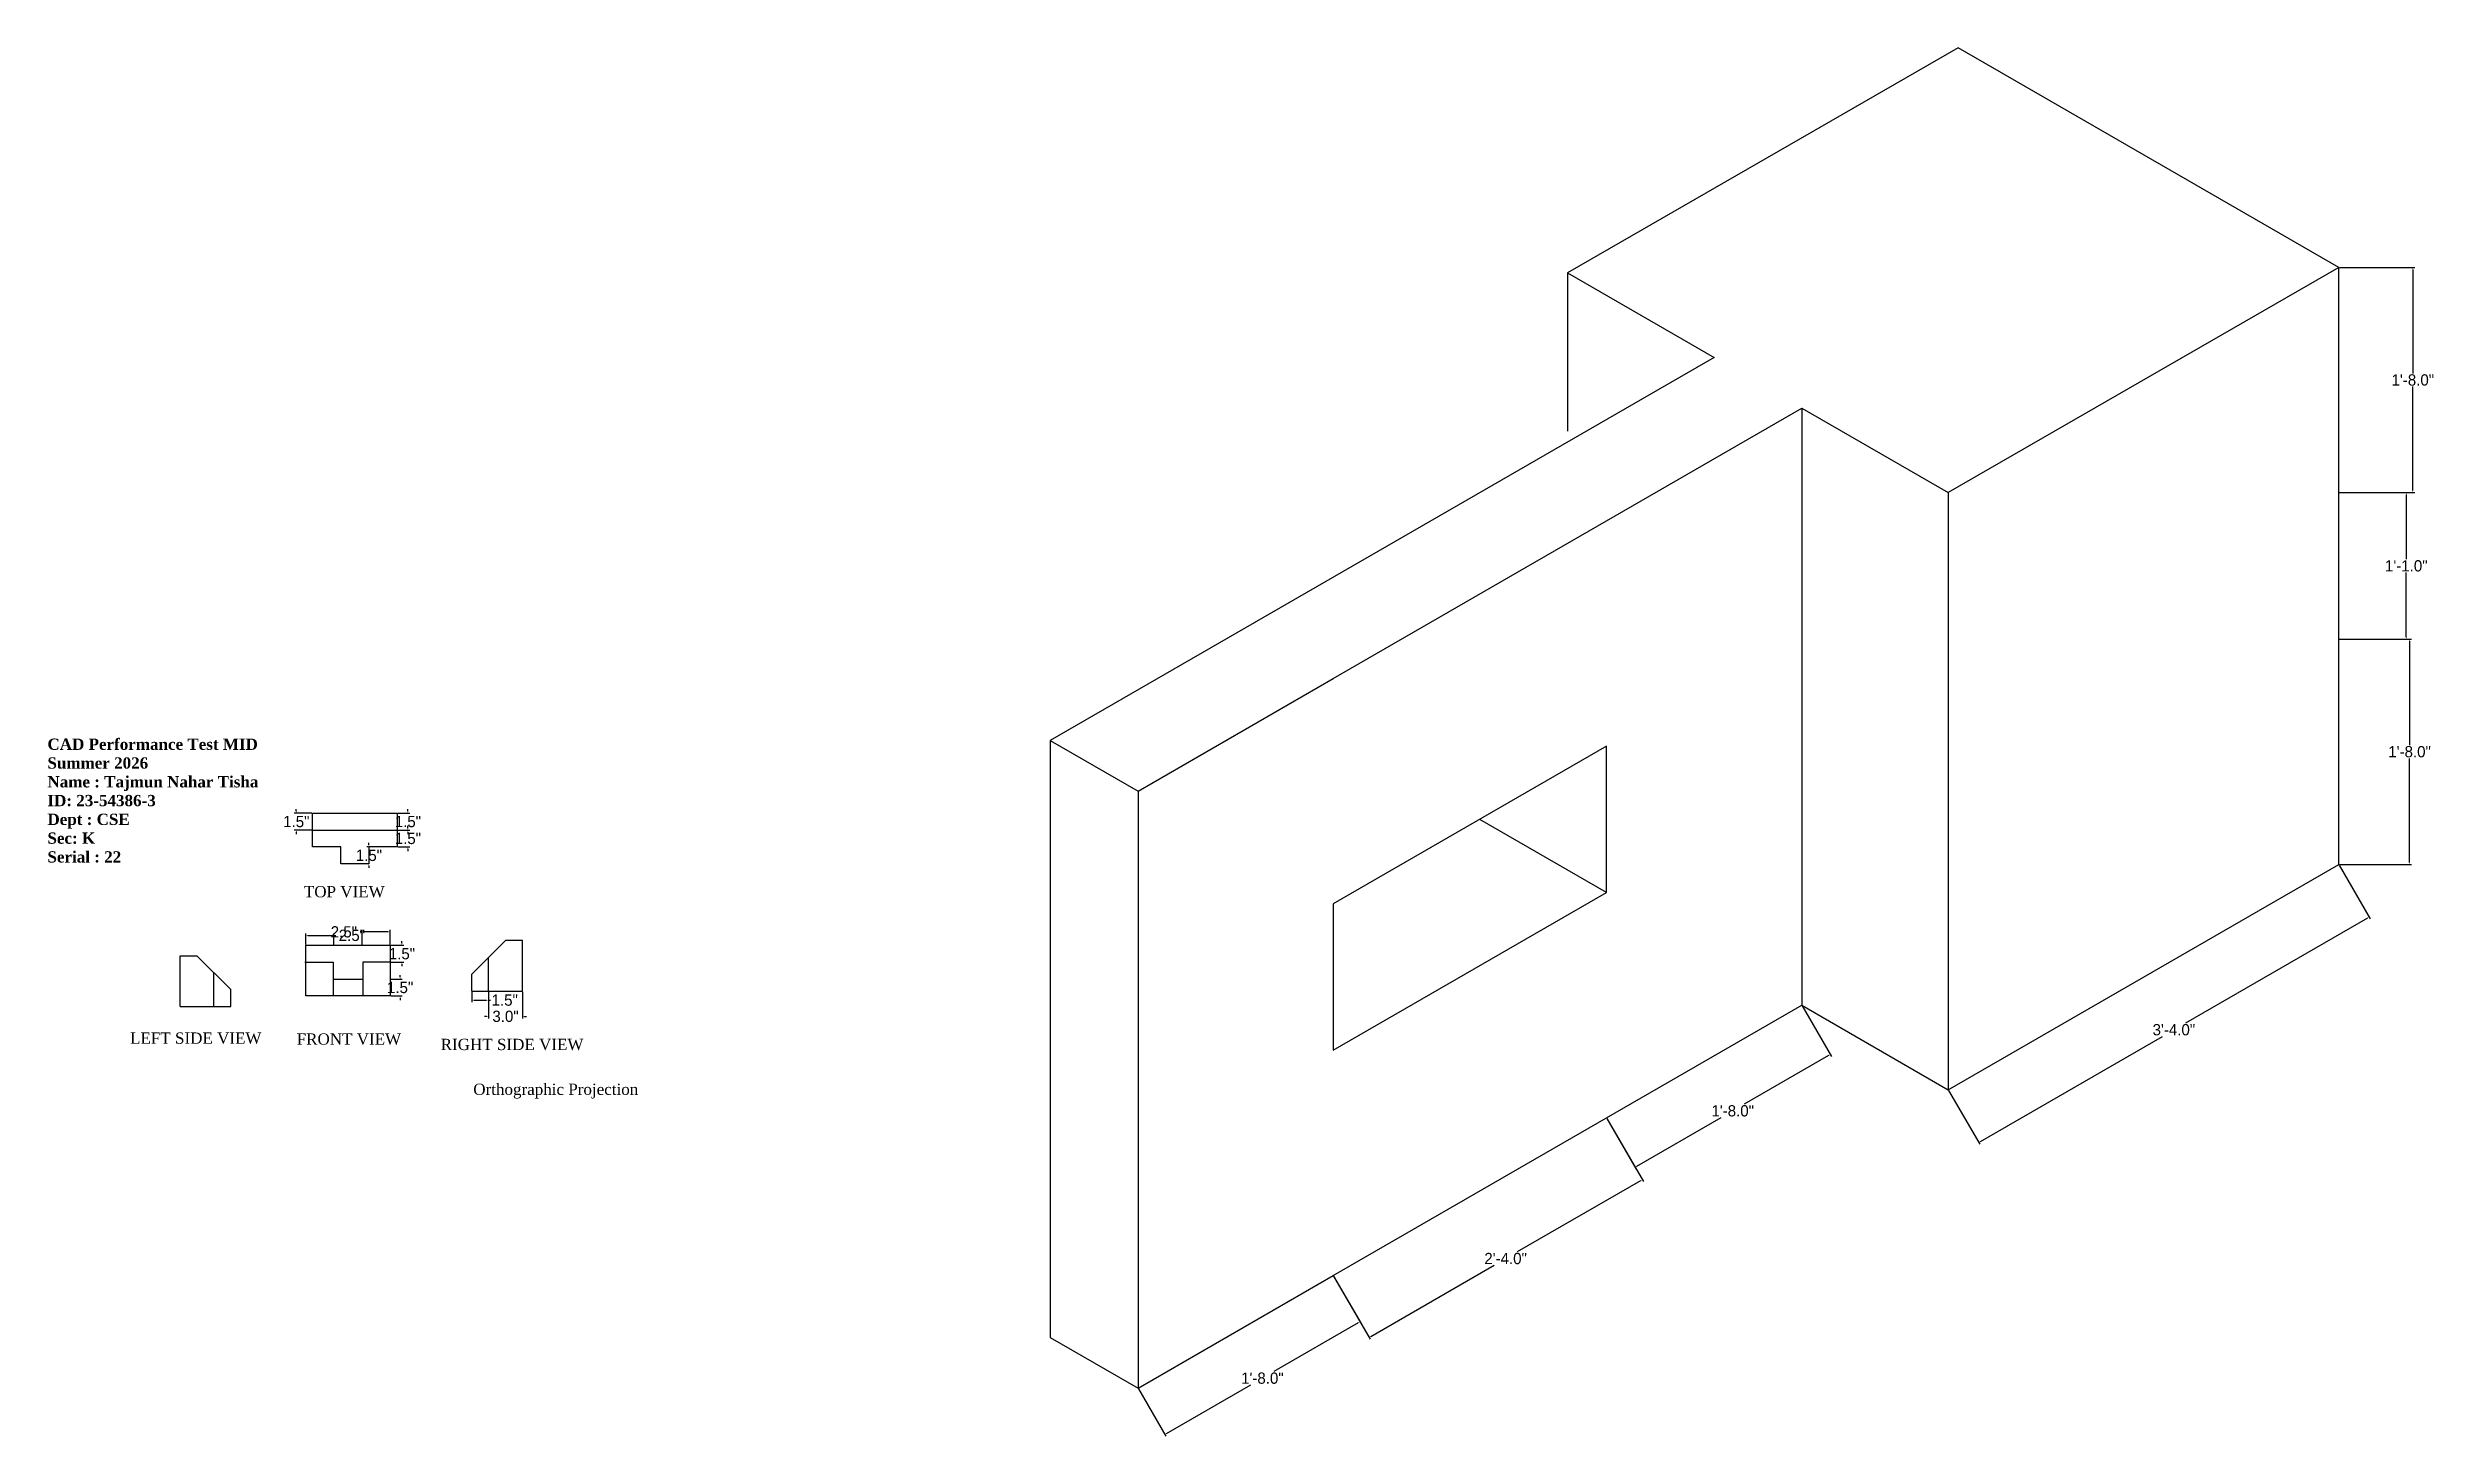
# Model space of a CAD drawing. Header units: inches. Extents: x 18 to 230, y 2 to 125.
import ezdxf

# ---------------------------------------------------------------- set-up
doc = ezdxf.new("R2010")
doc.units = ezdxf.units.IN
doc.header["$MEASUREMENT"] = 0
doc.dimstyles.get("Standard").update_dxf_attribs({"dimtxt": 1, "dimasz": 0.18, "dimexe": 0.18, "dimexo": 0.0625, "dimgap": 0.09, "dimtad": 0, "dimtih": 1, "dimtoh": 1, "dimdec": 1, "dimzin": 0, "dimdsep": 46, "dimlunit": 3, "dimtxsty": 'Standard', "dimcen": 0.09, "dimadec": 0, "dimazin": 0, "dimtfac": 1, "dimtdec": 1, "dimtofl": 0, "dimtmove": 0, "dimatfit": 3, "dimfxl": 1, "dimtolj": 1, "dimtzin": 0, "dimarcsym": 0})

# ---------------------------------------------------------------- blocks, each defined once
blk = doc.blocks.new('*D2')
at = {"color": 0, "lineweight": -2}
for p, q in [((41.08, 57.28), (39.52, 57.28)), ((39.7, 57.46), (39.7, 57.64)), ((41.08, 55.78), (39.52, 55.78)), ((39.7, 55.6), (39.7, 55.42))]:
    blk.add_line(p, q, dxfattribs=at)
at = {"color": 0}
for points in [[(39.67, 57.46), (39.73, 57.46), (39.7, 57.28)], [(39.67, 55.6), (39.73, 55.6), (39.7, 55.78)]]:
    blk.add_solid(points, dxfattribs=at)
at = {"layer": 'Defpoints', "color": 0}
for p in [(41.14, 57.28), (39.7, 55.78), (41.14, 55.78)]:
    blk.add_point(p, dxfattribs=at)
at = {"color": 0, "insert": (39.7, 56.53), "char_height": 1, "attachment_point": 5}
blk.add_mtext('\\A1;1.5"', dxfattribs=at)
blk = doc.blocks.new('*D3')
at = {"color": 0, "lineweight": -2}
for p, q in [((48.09, 42.55), (49.09, 42.55)), ((48.91, 42.73), (48.91, 42.91)), ((48.09, 41.05), (49.09, 41.05)), ((48.91, 40.87), (48.91, 40.69))]:
    blk.add_line(p, q, dxfattribs=at)
at = {"color": 0}
for points in [[(48.88, 42.73), (48.94, 42.73), (48.91, 42.55)], [(48.88, 40.87), (48.94, 40.87), (48.91, 41.05)]]:
    blk.add_solid(points, dxfattribs=at)
at = {"layer": 'Defpoints', "color": 0}
for p in [(48.03, 42.55), (48.91, 42.55), (48.03, 41.05)]:
    blk.add_point(p, dxfattribs=at)
at = {"color": 0, "insert": (48.91, 41.8), "char_height": 1, "attachment_point": 5}
blk.add_mtext('\\A1;1.5"', dxfattribs=at)
blk = doc.blocks.new('*D4')
at = {"color": 0, "lineweight": -2}
for p, q in [((48.09, 45.55), (49.25, 45.55)), ((49.07, 45.73), (49.07, 45.91)), ((48.09, 44.05), (49.25, 44.05)), ((49.07, 43.87), (49.07, 43.69))]:
    blk.add_line(p, q, dxfattribs=at)
at = {"color": 0}
for points in [[(49.04, 45.73), (49.1, 45.73), (49.07, 45.55)], [(49.04, 43.87), (49.1, 43.87), (49.07, 44.05)]]:
    blk.add_solid(points, dxfattribs=at)
at = {"layer": 'Defpoints', "color": 0}
for p in [(48.03, 45.55), (49.07, 45.55), (48.03, 44.05)]:
    blk.add_point(p, dxfattribs=at)
at = {"color": 0, "insert": (49.07, 44.8), "char_height": 1, "attachment_point": 5}
blk.add_mtext('\\A1;1.5"', dxfattribs=at)
blk = doc.blocks.new('*D7')
at = {"color": 0, "lineweight": -2}
for p, q in [((40.53, 45.61), (40.53, 46.61)), ((40.71, 46.43), (42.85, 46.43)), ((43.03, 45.61), (43.03, 46.61)), ((43.03, 46.43), (43.21, 46.43))]:
    blk.add_line(p, q, dxfattribs=at)
at = {"color": 0}
for points in [[(40.71, 46.46), (40.71, 46.4), (40.53, 46.43)], [(42.85, 46.46), (42.85, 46.4), (43.03, 46.43)]]:
    blk.add_solid(points, dxfattribs=at)
at = {"layer": 'Defpoints', "color": 0}
for p in [(40.53, 45.55), (43.03, 46.43), (43.03, 45.55)]:
    blk.add_point(p, dxfattribs=at)
at = {"color": 0, "insert": (44.63, 46.43), "char_height": 1, "attachment_point": 5}
blk.add_mtext('\\A1;2.5"', dxfattribs=at)
blk = doc.blocks.new('*D8')
at = {"color": 0, "lineweight": -2}
for p, q in [((45.53, 46.74), (45.35, 46.74)), ((45.53, 45.61), (45.53, 46.92)), ((47.85, 46.74), (45.71, 46.74)), ((48.03, 45.61), (48.03, 46.92))]:
    blk.add_line(p, q, dxfattribs=at)
at = {"color": 0}
for points in [[(45.71, 46.77), (45.71, 46.71), (45.53, 46.74)], [(47.85, 46.77), (47.85, 46.71), (48.03, 46.74)]]:
    blk.add_solid(points, dxfattribs=at)
at = {"layer": 'Defpoints', "color": 0}
for p in [(45.53, 46.74), (45.53, 45.55), (48.03, 45.55)]:
    blk.add_point(p, dxfattribs=at)
at = {"color": 0, "insert": (43.92, 46.74), "char_height": 1, "attachment_point": 5}
blk.add_mtext('\\A1;2.5"', dxfattribs=at)
blk = doc.blocks.new('*D10')
at = {"color": 0, "lineweight": -2}
for p, q in [((55.26, 41.42), (55.26, 40.5)), ((55.44, 40.68), (56.58, 40.68)), ((56.76, 41.42), (56.76, 40.5)), ((56.76, 40.68), (56.94, 40.68))]:
    blk.add_line(p, q, dxfattribs=at)
at = {"color": 0}
for points in [[(55.44, 40.71), (55.44, 40.65), (55.26, 40.68)], [(56.58, 40.71), (56.58, 40.65), (56.76, 40.68)]]:
    blk.add_solid(points, dxfattribs=at)
at = {"layer": 'Defpoints', "color": 0}
for p in [(55.26, 41.48), (56.76, 41.48), (56.76, 40.68)]:
    blk.add_point(p, dxfattribs=at)
at = {"color": 0, "insert": (58.19, 40.68), "char_height": 1, "attachment_point": 5}
blk.add_mtext('\\A1;1.5"', dxfattribs=at)
blk = doc.blocks.new('*D11')
at = {"color": 0, "lineweight": -2}
for p, q in [((56.76, 41.42), (56.76, 39.06)), ((59.76, 41.42), (59.76, 39.06)), ((56.58, 39.24), (56.4, 39.24)), ((59.94, 39.24), (60.12, 39.24))]:
    blk.add_line(p, q, dxfattribs=at)
at = {"color": 0}
for points in [[(56.58, 39.27), (56.58, 39.21), (56.76, 39.24)], [(59.94, 39.27), (59.94, 39.21), (59.76, 39.24)]]:
    blk.add_solid(points, dxfattribs=at)
at = {"layer": 'Defpoints', "color": 0}
for p in [(56.76, 41.48), (59.76, 41.48), (59.76, 39.24)]:
    blk.add_point(p, dxfattribs=at)
at = {"color": 0, "insert": (58.26, 39.24), "char_height": 1, "attachment_point": 5}
blk.add_mtext('\\A1;3.0"', dxfattribs=at)
blk = doc.blocks.new('*D17')
at = {"color": 0, "lineweight": -2}
for p, q in [((220.97, 105.73), (227.66, 105.73)), ((227.48, 105.55), (227.48, 96.32)), ((227.48, 85.91), (227.48, 95.14)), ((220.97, 85.73), (227.66, 85.73))]:
    blk.add_line(p, q, dxfattribs=at)
at = {"color": 0}
for points in [[(227.45, 105.55), (227.51, 105.55), (227.48, 105.73)], [(227.45, 85.91), (227.51, 85.91), (227.48, 85.73)]]:
    blk.add_solid(points, dxfattribs=at)
at = {"layer": 'Defpoints', "color": 0}
for p in [(220.9, 105.73), (220.9, 85.73), (227.48, 85.73)]:
    blk.add_point(p, dxfattribs=at)
at = {"color": 0, "insert": (227.48, 95.73), "char_height": 1, "attachment_point": 5}
blk.add_mtext('\\A1;1\'-8.0"', dxfattribs=at)
blk = doc.blocks.new('*D18')
at = {"color": 0, "lineweight": -2}
for p, q in [((220.97, 85.73), (227.08, 85.73)), ((226.9, 85.55), (226.9, 79.82)), ((226.9, 72.91), (226.9, 78.64)), ((220.97, 72.73), (227.08, 72.73))]:
    blk.add_line(p, q, dxfattribs=at)
at = {"color": 0}
for points in [[(226.87, 85.55), (226.93, 85.55), (226.9, 85.73)], [(226.87, 72.91), (226.93, 72.91), (226.9, 72.73)]]:
    blk.add_solid(points, dxfattribs=at)
at = {"layer": 'Defpoints', "color": 0}
for p in [(220.9, 85.73), (226.9, 85.73), (220.9, 72.73)]:
    blk.add_point(p, dxfattribs=at)
at = {"color": 0, "insert": (226.9, 79.23), "char_height": 1, "attachment_point": 5}
blk.add_mtext('\\A1;1\'-1.0"', dxfattribs=at)
blk = doc.blocks.new('*D19')
at = {"color": 0, "lineweight": -2}
for p, q in [((220.97, 72.73), (227.37, 72.73)), ((227.19, 72.55), (227.19, 63.32)), ((227.19, 52.91), (227.19, 62.14)), ((220.97, 52.73), (227.37, 52.73))]:
    blk.add_line(p, q, dxfattribs=at)
at = {"color": 0}
for points in [[(227.16, 72.55), (227.22, 72.55), (227.19, 72.73)], [(227.16, 52.91), (227.22, 52.91), (227.19, 52.73)]]:
    blk.add_solid(points, dxfattribs=at)
at = {"layer": 'Defpoints', "color": 0}
for p in [(220.9, 72.73), (227.19, 72.73), (220.9, 52.73)]:
    blk.add_point(p, dxfattribs=at)
at = {"color": 0, "insert": (227.19, 62.73), "char_height": 1, "attachment_point": 5}
blk.add_mtext('\\A1;1\'-8.0"', dxfattribs=at)
blk = doc.blocks.new('*D20')
at = {"color": 0, "lineweight": -2}
for p, q in [((220.94, 52.67), (223.69, 47.89)), ((223.45, 47.96), (207.31, 38.64)), ((189.12, 28.14), (205.26, 37.46)), ((186.29, 32.67), (189.05, 27.89))]:
    blk.add_line(p, q, dxfattribs=at)
at = {"color": 0}
for points in [[(223.43, 47.98), (223.46, 47.93), (223.6, 48.05)], [(189.1, 28.16), (189.13, 28.11), (188.96, 28.05)]]:
    blk.add_solid(points, dxfattribs=at)
at = {"layer": 'Defpoints', "color": 0}
for p in [(220.9, 52.73), (186.26, 32.73), (188.96, 28.05)]:
    blk.add_point(p, dxfattribs=at)
at = {"color": 0, "insert": (206.28, 38.05), "char_height": 1, "attachment_point": 5}
blk.add_mtext('\\A1;3\'-4.0"', dxfattribs=at)
blk = doc.blocks.new('*D21')
at = {"color": 0, "lineweight": -2}
for p, q in [((173.3, 40.17), (175.89, 35.69)), ((175.64, 35.76), (168.16, 31.44)), ((155.98, 30.17), (158.57, 25.69)), ((158.63, 25.94), (166.12, 30.26))]:
    blk.add_line(p, q, dxfattribs=at)
at = {"color": 0}
for points in [[(175.63, 35.79), (175.66, 35.73), (175.8, 35.85)], [(158.62, 25.97), (158.65, 25.91), (158.48, 25.85)]]:
    blk.add_solid(points, dxfattribs=at)
at = {"layer": 'Defpoints', "color": 0}
for p in [(173.27, 40.23), (155.95, 30.23), (158.48, 25.85)]:
    blk.add_point(p, dxfattribs=at)
at = {"color": 0, "insert": (167.14, 30.85), "char_height": 1, "attachment_point": 5}
blk.add_mtext('\\A1;1\'-8.0"', dxfattribs=at)
blk = doc.blocks.new('*D22')
at = {"color": 0, "lineweight": -2}
for p, q in [((155.98, 30.17), (159.21, 24.59)), ((158.96, 24.65), (148.01, 18.33)), ((135.02, 10.83), (145.97, 17.15)), ((131.73, 16.17), (134.96, 10.59))]:
    blk.add_line(p, q, dxfattribs=at)
at = {"color": 0}
for points in [[(158.95, 24.68), (158.98, 24.63), (159.12, 24.74)], [(135.01, 10.86), (135.04, 10.81), (134.87, 10.74)]]:
    blk.add_solid(points, dxfattribs=at)
at = {"layer": 'Defpoints', "color": 0}
for p in [(155.95, 30.23), (131.7, 16.23), (134.87, 10.74)]:
    blk.add_point(p, dxfattribs=at)
at = {"color": 0, "insert": (146.99, 17.74), "char_height": 1, "attachment_point": 5}
blk.add_mtext('\\A1;2\'-4.0"', dxfattribs=at)
blk = doc.blocks.new('*D23')
at = {"color": 0, "lineweight": -2}
for p, q in [((131.73, 16.17), (134.16, 11.97)), ((133.92, 12.03), (126.43, 7.71)), ((116.91, 2.21), (124.39, 6.53)), ((114.41, 6.17), (116.84, 1.97))]:
    blk.add_line(p, q, dxfattribs=at)
at = {"color": 0}
for points in [[(133.9, 12.06), (133.93, 12.01), (134.07, 12.12)], [(116.89, 2.24), (116.92, 2.19), (116.75, 2.12)]]:
    blk.add_solid(points, dxfattribs=at)
at = {"layer": 'Defpoints', "color": 0}
for p in [(131.7, 16.23), (134.07, 12.12), (114.38, 6.23)]:
    blk.add_point(p, dxfattribs=at)
at = {"color": 0, "insert": (125.41, 7.12), "char_height": 1, "attachment_point": 5}
blk.add_mtext('\\A1;1\'-8.0"', dxfattribs=at)
blk = doc.blocks.new('*D24')
at = {"color": 0, "lineweight": -2}
for p, q in [((48.7, 57.28), (49.78, 57.28)), ((49.6, 57.46), (49.6, 57.64)), ((48.7, 55.78), (49.78, 55.78)), ((49.6, 55.6), (49.6, 55.42))]:
    blk.add_line(p, q, dxfattribs=at)
at = {"color": 0}
for points in [[(49.57, 57.46), (49.63, 57.46), (49.6, 57.28)], [(49.57, 55.6), (49.63, 55.6), (49.6, 55.78)]]:
    blk.add_solid(points, dxfattribs=at)
at = {"layer": 'Defpoints', "color": 0}
for p in [(48.64, 57.28), (49.6, 57.28), (48.64, 55.78)]:
    blk.add_point(p, dxfattribs=at)
at = {"color": 0, "insert": (49.6, 56.53), "char_height": 1, "attachment_point": 5}
blk.add_mtext('\\A1;1.5"', dxfattribs=at)
blk = doc.blocks.new('*D25')
at = {"color": 0, "lineweight": -2}
for p, q in [((48.7, 55.78), (49.78, 55.78)), ((49.6, 55.96), (49.6, 56.14)), ((48.7, 54.28), (49.78, 54.28)), ((49.6, 54.1), (49.6, 53.92))]:
    blk.add_line(p, q, dxfattribs=at)
at = {"color": 0}
for points in [[(49.57, 55.96), (49.63, 55.96), (49.6, 55.78)], [(49.57, 54.1), (49.63, 54.1), (49.6, 54.28)]]:
    blk.add_solid(points, dxfattribs=at)
at = {"layer": 'Defpoints', "color": 0}
for p in [(48.64, 55.78), (49.6, 55.78), (48.64, 54.28)]:
    blk.add_point(p, dxfattribs=at)
at = {"color": 0, "insert": (49.6, 55.03), "char_height": 1, "attachment_point": 5}
blk.add_mtext('\\A1;1.5"', dxfattribs=at)
blk = doc.blocks.new('*D26')
at = {"color": 0, "lineweight": -2}
for p, q in [((46.08, 54.28), (45.96, 54.28)), ((46.14, 54.46), (46.14, 54.64)), ((46.08, 52.78), (45.96, 52.78)), ((46.14, 52.6), (46.14, 52.42))]:
    blk.add_line(p, q, dxfattribs=at)
at = {"color": 0}
for points in [[(46.11, 54.46), (46.17, 54.46), (46.14, 54.28)], [(46.11, 52.6), (46.17, 52.6), (46.14, 52.78)]]:
    blk.add_solid(points, dxfattribs=at)
at = {"layer": 'Defpoints', "color": 0}
for p in [(46.14, 54.28), (46.14, 52.78), (46.14, 52.78)]:
    blk.add_point(p, dxfattribs=at)
at = {"color": 0, "insert": (46.14, 53.53), "char_height": 1, "attachment_point": 5}
blk.add_mtext('\\A1;1.5"', dxfattribs=at)

msp = doc.modelspace()

# ---------------------------------------------------------------- linework, layer by layer
for p, q in [((187.13, 125.23), (152.49, 105.23)), ((220.9, 105.73), (187.13, 125.23)), ((152.49, 105.23), (165.48, 97.73)), ((152.49, 105.23), (152.49, 91.18)), ((220.9, 105.73), (186.26, 85.73)), ((220.9, 85.73), (220.9, 105.73)), ((165.48, 97.73), (148.16, 87.73)), ((155.95, 83.23), (173.27, 93.23)), ((173.27, 93.23), (186.26, 85.73)), ((173.27, 93.23), (173.27, 73.23)), ((148.16, 87.73), (123.91, 73.73)), ((186.26, 85.73), (186.26, 65.73)), ((220.9, 72.73), (220.9, 85.73)), ((131.7, 69.23), (155.95, 83.23)), ((123.91, 73.73), (106.59, 63.73)), ((173.27, 73.23), (173.27, 60.23)), ((220.9, 52.73), (220.9, 72.73)), ((114.38, 59.23), (131.7, 69.23)), ((186.26, 65.73), (186.26, 52.73)), ((106.59, 63.73), (114.38, 59.23)), ((106.59, 63.73), (106.59, 43.73)), ((155.95, 63.23), (131.7, 49.23)), ((155.95, 50.23), (155.95, 63.23)), ((173.27, 60.23), (173.27, 40.23)), ((41.14, 57.28), (41.14, 57.28)), ((41.14, 57.28), (48.64, 57.28)), ((41.14, 55.78), (41.14, 57.28)), ((48.64, 57.28), (48.64, 55.78)), ((114.38, 59.23), (114.38, 39.23)), ((41.14, 54.28), (41.14, 55.78)), ((41.14, 55.78), (48.64, 55.78)), ((48.64, 55.78), (48.64, 54.28)), ((155.95, 50.23), (144.69, 56.73)), ((43.64, 54.28), (41.14, 54.28)), ((43.64, 52.78), (43.64, 54.28)), ((48.64, 54.28), (46.14, 54.28)), ((46.14, 54.28), (46.14, 52.78)), ((48.64, 54.28), (48.64, 54.28)), ((46.14, 52.78), (43.64, 52.78)), ((186.26, 32.73), (220.9, 52.73)), ((186.26, 52.73), (186.26, 32.73)), ((131.7, 36.23), (155.95, 50.23)), ((131.7, 49.23), (131.7, 36.23)), ((155.95, 50.23), (155.95, 50.23)), ((29.38, 43.12), (29.38, 44.62)), ((29.38, 44.62), (30.88, 44.62)), ((30.88, 44.62), (33.88, 41.62)), ((40.53, 45.55), (40.53, 45.55)), ((40.53, 45.55), (43.03, 45.55)), ((40.53, 44.05), (40.53, 45.55)), ((43.03, 45.55), (45.53, 45.55)), ((45.53, 45.55), (48.03, 45.55)), ((48.03, 45.55), (48.03, 44.05)), ((55.26, 42.98), (58.26, 45.98)), ((59.76, 45.98), (58.26, 45.98)), ((59.76, 44.48), (59.76, 45.98)), ((29.38, 40.12), (29.38, 43.12)), ((32.38, 40.12), (32.38, 43.12)), ((40.46, 44.05), (42.96, 44.05)), ((40.53, 42.55), (40.53, 44.05)), ((40.53, 41.05), (40.53, 42.55)), ((42.96, 44.05), (42.96, 42.55)), ((42.96, 42.55), (42.96, 41.05)), ((42.96, 42.55), (45.59, 42.55)), ((48.09, 44.05), (45.59, 44.05)), ((45.59, 44.05), (45.59, 42.55)), ((45.59, 42.55), (45.59, 41.05)), ((48.03, 44.05), (48.03, 42.55)), ((48.03, 42.55), (48.03, 41.05)), ((55.26, 41.48), (55.26, 42.98)), ((56.76, 41.48), (56.76, 44.48)), ((59.76, 41.48), (59.76, 44.48)), ((106.59, 43.73), (106.59, 30.73)), ((33.88, 40.12), (33.88, 41.62)), ((43.03, 41.05), (40.53, 41.05)), ((45.53, 41.05), (43.03, 41.05)), ((48.03, 41.05), (45.53, 41.05)), ((55.26, 41.48), (56.76, 41.48)), ((56.76, 41.48), (59.76, 41.48)), ((29.38, 40.12), (32.38, 40.12)), ((32.38, 40.12), (33.88, 40.12)), ((114.38, 39.23), (114.38, 26.23)), ((155.95, 30.23), (173.27, 40.23)), ((173.27, 40.23), (186.26, 32.73)), ((106.59, 30.73), (106.59, 10.73)), ((131.7, 16.23), (155.95, 30.23)), ((114.38, 26.23), (114.38, 6.23)), ((114.38, 6.23), (131.7, 16.23)), ((106.59, 10.73), (114.38, 6.23))]:
    msp.add_line(p, q)

# ---------------------------------------------------------------- texts
at = {"char_height": 1, "attachment_point": 1}
for s, insert in [('{\\fTimes New Roman|b1|i0|c0|p18;CAD Performance Test MID\\PSummer 2026\\PName : Tajmun Nahar Tisha\\PID: 23-54386-3\\PDept : CSE\\PSec: K\\PSerial : 22}', (17.62, 63.9)), ('{\\fTimes New Roman|b0|i0|c0|p18;TOP VIEW}', (40.37, 50.81)), ('{\\fTimes New Roman|b0|i0|c0|p18;LEFT SIDE VIEW}', (24.95, 37.81)), ('{\\fTimes New Roman|b0|i0|c0|p18;FRONT VIEW}', (39.73, 37.73)), ('{\\fTimes New Roman|b0|i0|c0|p18;RIGHT SIDE VIEW}', (52.51, 37.25)), ('{\\fTimes New Roman|b0|i0|c0|p18;Orthographic Projection}', (55.4, 33.27))]:
    msp.add_mtext(s, dxfattribs=dict(at, insert=insert))

# ---------------------------------------------------------------- dimensions: what is measured, and where the dimension line sits
for base, p1, p2, picture, middle in [((227.48, 85.73), (220.9, 105.73), (220.9, 85.73), '*D17', (227.48, 95.73)), ((226.9, 85.73), (220.9, 72.73), (220.9, 85.73), '*D18', (226.9, 79.23)), ((227.19, 72.73), (220.9, 52.73), (220.9, 72.73), '*D19', (227.19, 62.73)), ((39.7, 55.78), (41.14, 57.28), (41.14, 55.78), '*D2', (39.7, 56.53)), ((49.6, 57.28), (48.64, 55.78), (48.64, 57.28), '*D24', (49.6, 56.53)), ((49.6, 55.78), (48.64, 54.28), (48.64, 55.78), '*D25', (49.6, 55.03)), ((46.14, 52.78), (46.14, 54.28), (46.14, 52.78), '*D26', (46.14, 53.53)), ((49.07, 45.55), (48.03, 44.05), (48.03, 45.55), '*D4', (49.07, 44.8)), ((48.91, 42.55), (48.03, 41.05), (48.03, 42.55), '*D3', (48.91, 41.8))]:
    dim = msp.add_linear_dim(base=base, p1=p1, p2=p2, angle=90, dimstyle='Standard')
    dim.commit()
    dim.dimension.update_dxf_attribs({"geometry": picture, "text_midpoint": middle})
for p1, p2, distance, picture, middle in [((220.9, 52.73), (186.26, 32.73), 5.4, '*D20', (206.28, 38.05)), ((173.27, 40.23), (155.95, 30.23), 5.05, '*D21', (167.14, 30.85)), ((155.95, 30.23), (131.7, 16.23), 6.33, '*D22', (146.99, 17.74)), ((114.38, 6.23), (131.7, 16.23), -4.74, '*D23', (125.41, 7.12))]:
    dim = msp.add_aligned_dim(p1=p1, p2=p2, distance=distance, dimstyle='Standard')
    dim.commit()
    dim.dimension.update_dxf_attribs({"geometry": picture, "text_midpoint": middle})
for base, p1, p2, picture, middle in [((43.03, 46.43), (40.53, 45.55), (43.03, 45.55), '*D7', (44.63, 46.43)), ((45.53, 46.74), (48.03, 45.55), (45.53, 45.55), '*D8', (43.92, 46.74)), ((56.76, 40.68), (55.26, 41.48), (56.76, 41.48), '*D10', (58.19, 40.68)), ((59.76, 39.24), (56.76, 41.48), (59.76, 41.48), '*D11', (58.26, 39.24))]:
    dim = msp.add_linear_dim(base=base, p1=p1, p2=p2, dimstyle='Standard')
    dim.commit()
    dim.dimension.update_dxf_attribs({"geometry": picture, "text_midpoint": middle})

doc.saveas('drawing.dxf')
